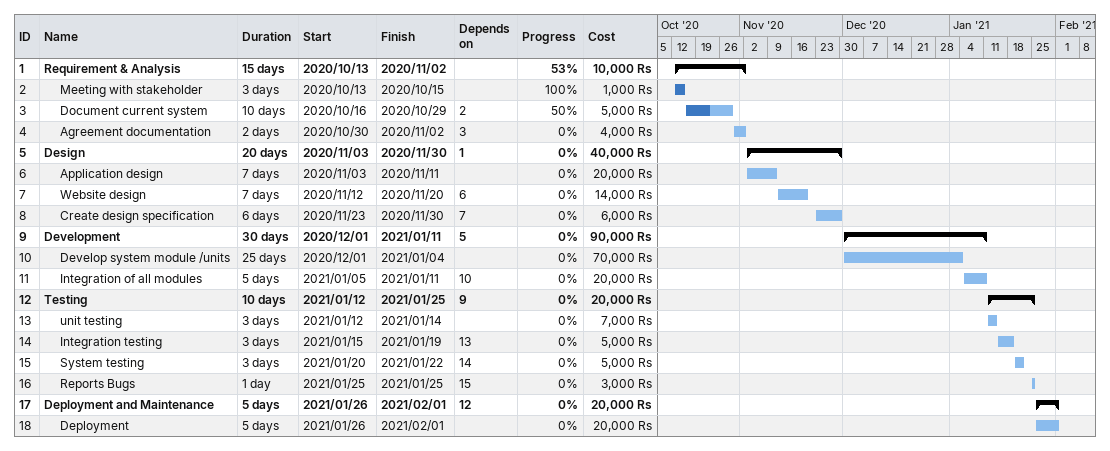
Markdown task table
| ID | Level | Task | Duration | Start | Finish | Predecessors | % complete | Cost (Rs) |
|---|---|---|---|---|---|---|---|---|
| 1 | 1 | **Requirement & Analysis** | 15d | 2020-10-13 | 2020-11-02 |  | 53 | 10000 |
| 2 | 2 | Meeting with stakeholder | 3d | 2020-10-13 | 2020-10-15 |  | 100 | 1000 |
| 3 | 2 | Document current system | 10d | 2020-10-16 | 2020-10-29 | 2 | 50 | 5000 |
| 4 | 2 | Agreement documentation | 2d | 2020-10-30 | 2020-11-02 | 3 | 0 | 4000 |
| 5 | 1 | **Design** | 20d | 2020-11-03 | 2020-11-30 | 1 | 0 | 40000 |
| 6 | 2 | Application design | 7d | 2020-11-03 | 2020-11-11 |  | 0 | 20000 |
| 7 | 2 | Website design | 7d | 2020-11-12 | 2020-11-20 | 6 | 0 | 14000 |
| 8 | 2 | Create design specification | 6d | 2020-11-23 | 2020-11-30 | 7 | 0 | 6000 |
| 9 | 1 | **Development** | 30d | 2020-12-01 | 2021-01-11 | 5 | 0 | 90000 |
| 10 | 2 | Develop system module /units | 25d | 2020-12-01 | 2021-01-04 |  | 0 | 70000 |
| 11 | 2 | Integration of all modules | 5d | 2021-01-05 | 2021-01-11 | 10 | 0 | 20000 |
| 12 | 1 | **Testing** | 10d | 2021-01-12 | 2021-01-25 | 9 | 0 | 20000 |
| 13 | 2 | unit testing | 3d | 2021-01-12 | 2021-01-14 |  | 0 | 7000 |
| 14 | 2 | Integration testing | 3d | 2021-01-15 | 2021-01-19 | 13 | 0 | 5000 |
| 15 | 2 | System testing | 3d | 2021-01-20 | 2021-01-22 | 14 | 0 | 5000 |
| 16 | 2 | Reports Bugs | 1d | 2021-01-25 | 2021-01-25 | 15 | 0 | 3000 |
| 17 | 1 | **Deployment and Maintenance** | 5d | 2021-01-26 | 2021-02-01 | 12 | 0 | 20000 |
| 18 | 2 | Deployment | 5d | 2021-01-26 | 2021-02-01 |  | 0 | 20000 |
